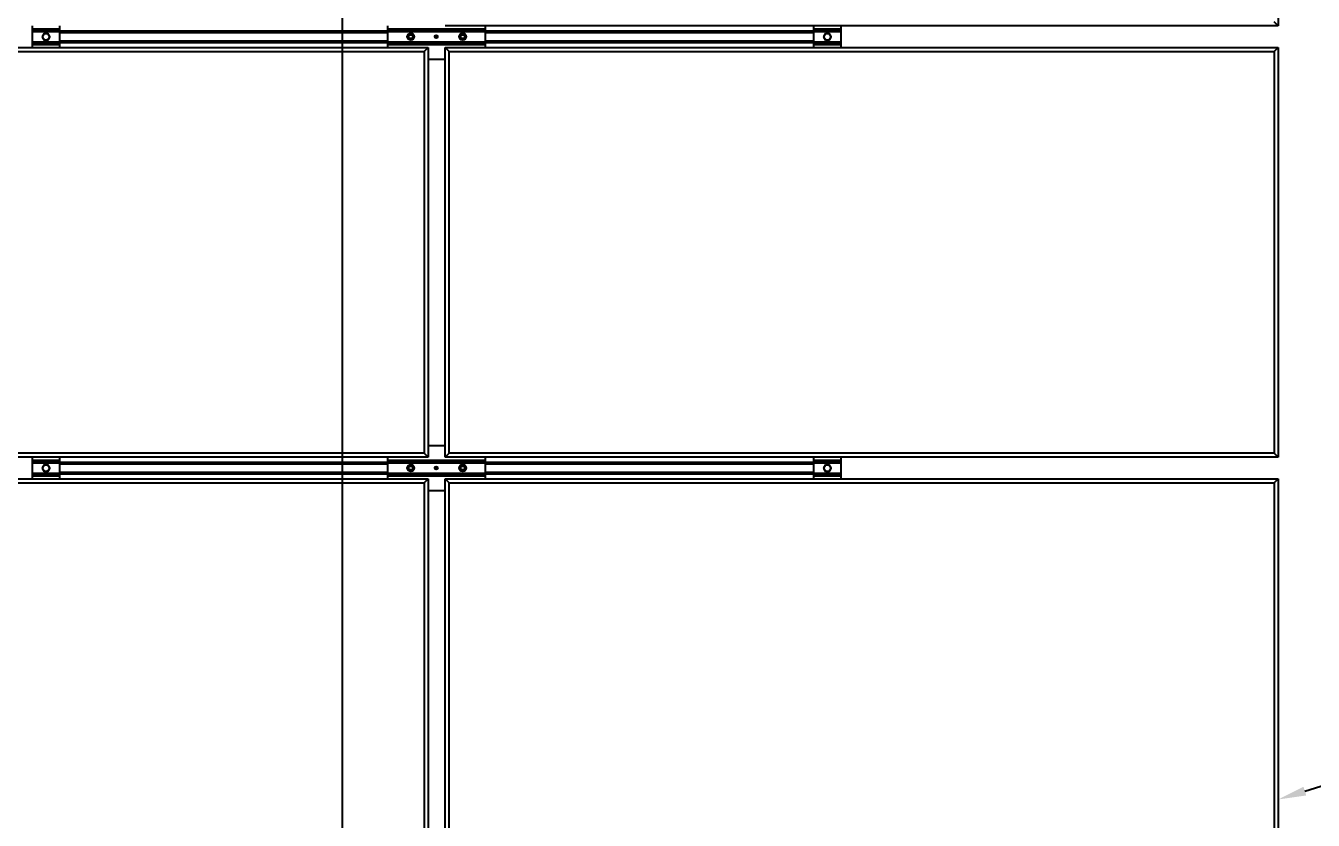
# Model space of a CAD drawing. Header units: feet. Extents: x -21 to 5170, y -254 to 1413.
# Drawn here: x 4487.8 to 4626.2, y 69.2 to 154.6 of the extents above; entities that cross this region are included whole.
import ezdxf
from ezdxf import colors
from ezdxf.entities.mleader import LeaderData, LeaderLine
from ezdxf.math import Vec2, Vec3

# ---------------------------------------------------------------- set-up
doc = ezdxf.new("R2010")
doc.units = ezdxf.units.FT
doc.header["$MEASUREMENT"] = 0
doc.layers.add('E-ARRY-TABL', color=9, linetype='Continuous')
doc.layers.add('G-ANNO-TEXT', color=1, linetype='Continuous')
doc.layers.add('G-NPLT', color=67, linetype='Continuous', plot=False)
doc.styles.add('NEI-A', font='arial.ttf')

msp = doc.modelspace()

# ---------------------------------------------------------------- linework, layer by layer
at = {"layer": 'E-ARRY-TABL'}
for p, q in [((4622.39878, 198.64816), (4622.39878, 154.63421)), ((4622.39878, 154.63421), (4621.9788, 155.05419)), ((4488.46702, 152.28232), (4488.46702, 154.63421)), ((4488.46702, 154.29823), (4491.40688, 154.29823)), ((4488.46702, 154.21423), (4491.40688, 154.21423)), ((4488.46702, 154.02524), (4491.40688, 154.02524)), ((4489.73085, 153.81525), (4489.52474, 153.45827)), ((4490.14306, 153.81525), (4489.73085, 153.81525)), ((4490.34916, 153.45827), (4490.14306, 153.81525)), ((4491.40688, 152.28232), (4491.40688, 154.63421)), ((4491.40688, 154.08824), (4526.68524, 154.08824)), ((4491.40688, 153.92024), (4526.68524, 153.92024)), ((4526.68524, 152.28232), (4526.68524, 154.63421)), ((4526.68524, 154.29823), (4537.18475, 154.29823)), ((4526.68524, 154.21423), (4537.18475, 154.21423)), ((4526.68524, 154.02524), (4537.18475, 154.02524)), ((4528.77841, 153.45827), (4528.96027, 153.77325)), ((4528.96027, 153.77325), (4529.32398, 153.77325)), ((4529.32398, 153.77325), (4529.50584, 153.45827)), ((4622.39878, 154.63421), (4532.85895, 154.63421)), ((4534.36415, 153.45827), (4534.54601, 153.77325)), ((4534.54601, 153.77325), (4534.72786, 153.77325)), ((4534.72786, 153.77325), (4534.90972, 153.77325)), ((4534.90972, 153.77325), (4535.09158, 153.45827)), ((4537.18475, 152.28232), (4537.18475, 154.63421)), ((4537.18475, 154.08824), (4572.4631, 154.08824)), ((4537.18475, 153.92024), (4572.4631, 153.92024)), ((4572.4631, 152.28232), (4572.4631, 154.63421)), ((4572.4631, 154.29823), (4575.40297, 154.29823)), ((4572.4631, 154.21423), (4575.40297, 154.21423)), ((4572.4631, 154.02524), (4575.40297, 154.02524)), ((4573.72693, 153.81525), (4573.52083, 153.45827)), ((4574.13914, 153.81525), (4573.72693, 153.81525)), ((4574.34524, 153.45827), (4574.13914, 153.81525)), ((4575.40297, 152.28232), (4575.40297, 154.63421)), ((4441.47121, 152.28232), (4531.01104, 152.28232)), ((4488.46702, 152.89129), (4491.40688, 152.89129)), ((4488.46702, 152.7023), (4491.40688, 152.7023)), ((4488.46702, 152.61831), (4491.40688, 152.61831)), ((4489.52474, 153.45827), (4489.73085, 153.10128)), ((4489.73085, 153.10128), (4490.14306, 153.10128)), ((4490.14306, 153.10128), (4490.34916, 153.45827)), ((4491.40688, 152.99629), (4526.68524, 152.99629)), ((4491.40688, 152.8283), (4526.68524, 152.8283)), ((4526.68524, 152.89129), (4537.18475, 152.89129)), ((4526.68524, 152.7023), (4537.18475, 152.7023)), ((4526.68524, 152.61831), (4537.18475, 152.61831)), ((4528.96027, 153.14328), (4528.77841, 153.45827)), ((4529.14212, 153.14328), (4528.96027, 153.14328)), ((4529.32398, 153.14328), (4529.14212, 153.14328)), ((4529.50584, 153.45827), (4529.32398, 153.14328)), ((4531.01104, 152.28232), (4530.59106, 151.86234)), ((4531.01104, 152.28232), (4531.01104, 108.26837)), ((4531.84575, 153.45827), (4531.84612, 153.45007)), ((4532.85895, 152.28232), (4533.27893, 151.86234)), ((4532.85895, 108.26837), (4532.85895, 152.28232)), ((4532.85895, 152.28232), (4622.39878, 152.28232)), ((4534.54601, 153.14328), (4534.36415, 153.45827)), ((4534.90972, 153.14328), (4534.54601, 153.14328)), ((4535.09158, 153.45827), (4534.90972, 153.14328)), ((4537.18475, 152.99629), (4572.4631, 152.99629)), ((4537.18475, 152.8283), (4572.4631, 152.8283)), ((4572.4631, 152.89129), (4575.40297, 152.89129)), ((4572.4631, 152.7023), (4575.40297, 152.7023)), ((4572.4631, 152.61831), (4575.40297, 152.61831)), ((4573.52083, 153.45827), (4573.72693, 153.10128)), ((4573.72693, 153.10128), (4574.13914, 153.10128)), ((4574.13914, 153.10128), (4574.34524, 153.45827)), ((4622.39878, 152.28232), (4621.9788, 151.86234)), ((4622.39878, 152.28232), (4622.39878, 108.26837)), ((4441.89119, 151.86234), (4530.59106, 151.86234)), ((4530.59106, 151.86234), (4530.59106, 108.68835)), ((4531.01104, 151.04338), (4532.85895, 151.04338)), ((4533.27893, 108.68835), (4533.27893, 151.86234)), ((4533.27893, 151.86234), (4621.9788, 151.86234)), ((4621.9788, 151.86234), (4621.9788, 108.68835)), ((4531.01104, 109.50732), (4532.85895, 109.50732)), ((4531.01104, 108.26837), (4441.47121, 108.26837)), ((4530.59106, 108.68835), (4441.89119, 108.68835)), ((4488.46702, 105.91648), (4488.46702, 108.26837)), ((4491.40688, 105.91648), (4491.40688, 108.26837)), ((4526.68524, 105.91648), (4526.68524, 108.26837)), ((4531.01104, 108.26837), (4530.59106, 108.68835)), ((4532.85895, 108.26837), (4533.27893, 108.68835)), ((4622.39878, 108.26837), (4532.85895, 108.26837)), ((4621.9788, 108.68835), (4533.27893, 108.68835)), ((4537.18475, 105.91648), (4537.18475, 108.26837)), ((4572.4631, 105.91648), (4572.4631, 108.26837)), ((4575.40297, 105.91648), (4575.40297, 108.26837)), ((4622.39878, 108.26837), (4621.9788, 108.68835)), ((4488.46702, 107.93239), (4491.40688, 107.93239)), ((4488.46702, 107.84839), (4491.40688, 107.84839)), ((4488.46702, 107.6594), (4491.40688, 107.6594)), ((4489.73085, 107.44941), (4489.52474, 107.09243)), ((4489.52474, 107.09243), (4489.73085, 106.73544)), ((4490.14306, 107.44941), (4489.73085, 107.44941)), ((4489.73085, 106.73544), (4489.93695, 106.73544)), ((4489.93695, 106.73544), (4490.14306, 106.73544)), ((4490.34916, 107.09243), (4490.14306, 107.44941)), ((4490.14306, 106.73544), (4490.34916, 107.09243)), ((4491.40688, 107.7224), (4526.68524, 107.7224)), ((4491.40688, 107.55441), (4526.68524, 107.55441)), ((4491.40688, 106.63045), (4526.68524, 106.63045)), ((4526.68524, 107.93239), (4537.18475, 107.93239)), ((4526.68524, 107.84839), (4537.18475, 107.84839)), ((4526.68524, 107.6594), (4537.18475, 107.6594)), ((4528.77841, 107.09243), (4528.96027, 107.40741)), ((4528.96027, 106.77744), (4528.77841, 107.09243)), ((4528.96027, 107.40741), (4529.32398, 107.40741)), ((4529.14212, 106.77744), (4528.96027, 106.77744)), ((4529.32398, 106.77744), (4529.14212, 106.77744)), ((4529.32398, 107.40741), (4529.50584, 107.09243)), ((4529.50584, 107.09243), (4529.32398, 106.77744)), ((4531.84575, 107.09243), (4531.84612, 107.08423)), ((4534.36415, 107.09243), (4534.54601, 107.40741)), ((4534.54601, 106.77744), (4534.36415, 107.09243)), ((4534.54601, 107.40741), (4534.72786, 107.40741)), ((4534.72786, 106.77744), (4534.54601, 106.77744)), ((4534.72786, 107.40741), (4534.90972, 107.40741)), ((4534.90972, 106.77744), (4534.72786, 106.77744)), ((4534.90972, 107.40741), (4535.09158, 107.09243)), ((4535.09158, 107.09243), (4534.90972, 106.77744)), ((4537.18475, 107.7224), (4572.4631, 107.7224)), ((4537.18475, 107.55441), (4572.4631, 107.55441)), ((4537.18475, 106.63045), (4572.4631, 106.63045)), ((4572.4631, 107.93239), (4575.40297, 107.93239)), ((4572.4631, 107.84839), (4575.40297, 107.84839)), ((4572.4631, 107.6594), (4575.40297, 107.6594)), ((4573.72693, 107.44941), (4573.52083, 107.09243)), ((4573.52083, 107.09243), (4573.72693, 106.73544)), ((4574.13914, 107.44941), (4573.72693, 107.44941)), ((4573.72693, 106.73544), (4574.13914, 106.73544)), ((4574.34524, 107.09243), (4574.13914, 107.44941)), ((4574.13914, 106.73544), (4574.34524, 107.09243)), ((4441.47121, 105.91648), (4531.01104, 105.91648)), ((4441.89119, 105.4965), (4530.59106, 105.4965)), ((4488.46702, 106.52545), (4491.40688, 106.52545)), ((4488.46702, 106.33646), (4491.40688, 106.33646)), ((4488.46702, 106.25247), (4491.40688, 106.25247)), ((4491.40688, 106.46246), (4526.68524, 106.46246)), ((4526.68524, 106.52545), (4537.18475, 106.52545)), ((4526.68524, 106.33646), (4537.18475, 106.33646)), ((4526.68524, 106.25247), (4537.18475, 106.25247)), ((4531.01104, 105.91648), (4530.59106, 105.4965)), ((4530.59106, 105.4965), (4530.59106, 62.32252)), ((4531.01104, 105.91648), (4531.01104, 61.90253)), ((4532.85895, 105.91648), (4622.39878, 105.91648)), ((4532.85895, 105.91648), (4533.27893, 105.4965)), ((4532.85895, 61.90253), (4532.85895, 105.91648)), ((4533.27893, 105.4965), (4621.9788, 105.4965)), ((4533.27893, 62.32252), (4533.27893, 105.4965)), ((4537.18475, 106.46246), (4572.4631, 106.46246)), ((4572.4631, 106.52545), (4575.40297, 106.52545)), ((4572.4631, 106.33646), (4575.40297, 106.33646)), ((4572.4631, 106.25247), (4575.40297, 106.25247)), ((4622.39878, 105.91648), (4621.9788, 105.4965)), ((4531.01104, 104.67754), (4532.85895, 104.67754))]:
    msp.add_line(p, q, dxfattribs=at)
at = {"layer": 'E-ARRY-TABL', "flags": 128}
for points in [[(4531.85633, 153.50043), (4531.85254, 153.49242), (4531.84575, 153.45827)], [(4531.85633, 107.13459), (4531.85254, 107.12658), (4531.84575, 107.09243)]]:
    msp.add_lwpolyline(points, dxfattribs=at)
at = {"layer": 'E-ARRY-TABL'}
for centre, radius in [((4489.93695, 153.45827), 0.35698), ((4529.14212, 153.45827), 0.37798), ((4529.14212, 153.45827), 0.31499), ((4529.14212, 153.45827), 0.22066), ((4529.14212, 153.45827), 0.20999), ((4531.88379, 153.46865), 0.16589), ((4534.72786, 153.45827), 0.37798), ((4534.72786, 153.45827), 0.31499), ((4534.72786, 153.45827), 0.22066), ((4534.72786, 153.45827), 0.20999), ((4573.93303, 153.45827), 0.35698), ((4531.88379, 153.46865), 0.14489), ((4531.88379, 153.46865), 0.042), ((4489.93695, 107.09243), 0.35698), ((4529.14212, 107.09243), 0.37798), ((4529.14212, 107.09243), 0.31499), ((4529.14212, 107.09243), 0.22066), ((4529.14212, 107.09243), 0.20999), ((4531.88379, 107.10281), 0.16589), ((4531.88379, 107.10281), 0.14489), ((4531.88379, 107.10281), 0.042), ((4534.72786, 107.09243), 0.37798), ((4534.72786, 107.09243), 0.31499), ((4534.72786, 107.09243), 0.22066), ((4534.72786, 107.09243), 0.20999), ((4573.93303, 107.09243), 0.35698)]:
    msp.add_circle(centre, radius, dxfattribs=at)

# ---------------------------------------------------------------- leaders
at = {"layer": 'G-ANNO-TEXT'}
ml = msp.add_multileader_mtext('Standard', dxfattribs=at)
ml.set_content('(TYP.) MODULE TABLE STRUCTURE', color=256, style='NEI-A')
ml.set_leader_properties()
ml.build(insert=Vec2(0, 0))
ml.multileader.update_dxf_attribs({"dogleg_length": 0.89968, "arrow_head_size": 3})
ctx = ml.context
ctx.base_point, ctx.char_height, ctx.arrow_head_size, ctx.landing_gap_size, ctx.plane_origin = Vec3(4633.38851, 74.65155), 2, 3, 1.53573, Vec3(4626.61795, 14.65781)
notes = []
notes.append((ctx, [(0, (1, 1, 0), (4632.48882, 74.65155), (1, 0), 0.89968, [(0, [(4622.39878, 71.4609)], 0, [])])]))
ctx.mtext.insert, ctx.mtext.width, ctx.mtext.flow_direction = Vec3(4634.92424, 75.94555), 48.3037653, 5
ctx.mtext.has_bg_fill, ctx.mtext.bg_color, ctx.mtext.bg_scale_factor, ctx.mtext.bg_transparency, ctx.mtext.use_window_bg_color = 1, -1073741824, 1.5, 0, 1
for ctx, leaders in notes:
    for number, flags, end, landing, length, lines in leaders:
        leader = LeaderData()
        leader.index, (leader.has_last_leader_line, leader.has_dogleg_vector, leader.attachment_direction) = number, flags
        leader.last_leader_point, leader.dogleg_vector, leader.dogleg_length = Vec3(end), Vec3(landing), length
        for number, points, colour, breaks in lines:
            line = LeaderLine()
            line.index, line.vertices, line.color, line.breaks = number, Vec3.list(points), colors.encode_raw_color(colour), breaks
            leader.lines.append(line)
        ctx.leaders.append(leader)

# ---------------------------------------------------------------- next in the draw order: linework, layer by layer
at = {"layer": 'E-ARRY-TABL'}
for p, q in [((4621.9788, 105.4965), (4621.9788, 62.32252)), ((4622.39878, 105.91648), (4622.39878, 61.90253))]:
    msp.add_line(p, q, dxfattribs=at)
at = {"layer": 'G-NPLT'}
msp.add_lwpolyline([(4521.80695, 315.58045), (5169.98877, 315.58045), (5169.98877, -144.6313), (4521.80695, -144.6313)], close=True, dxfattribs=at)

doc.saveas('drawing.dxf')
